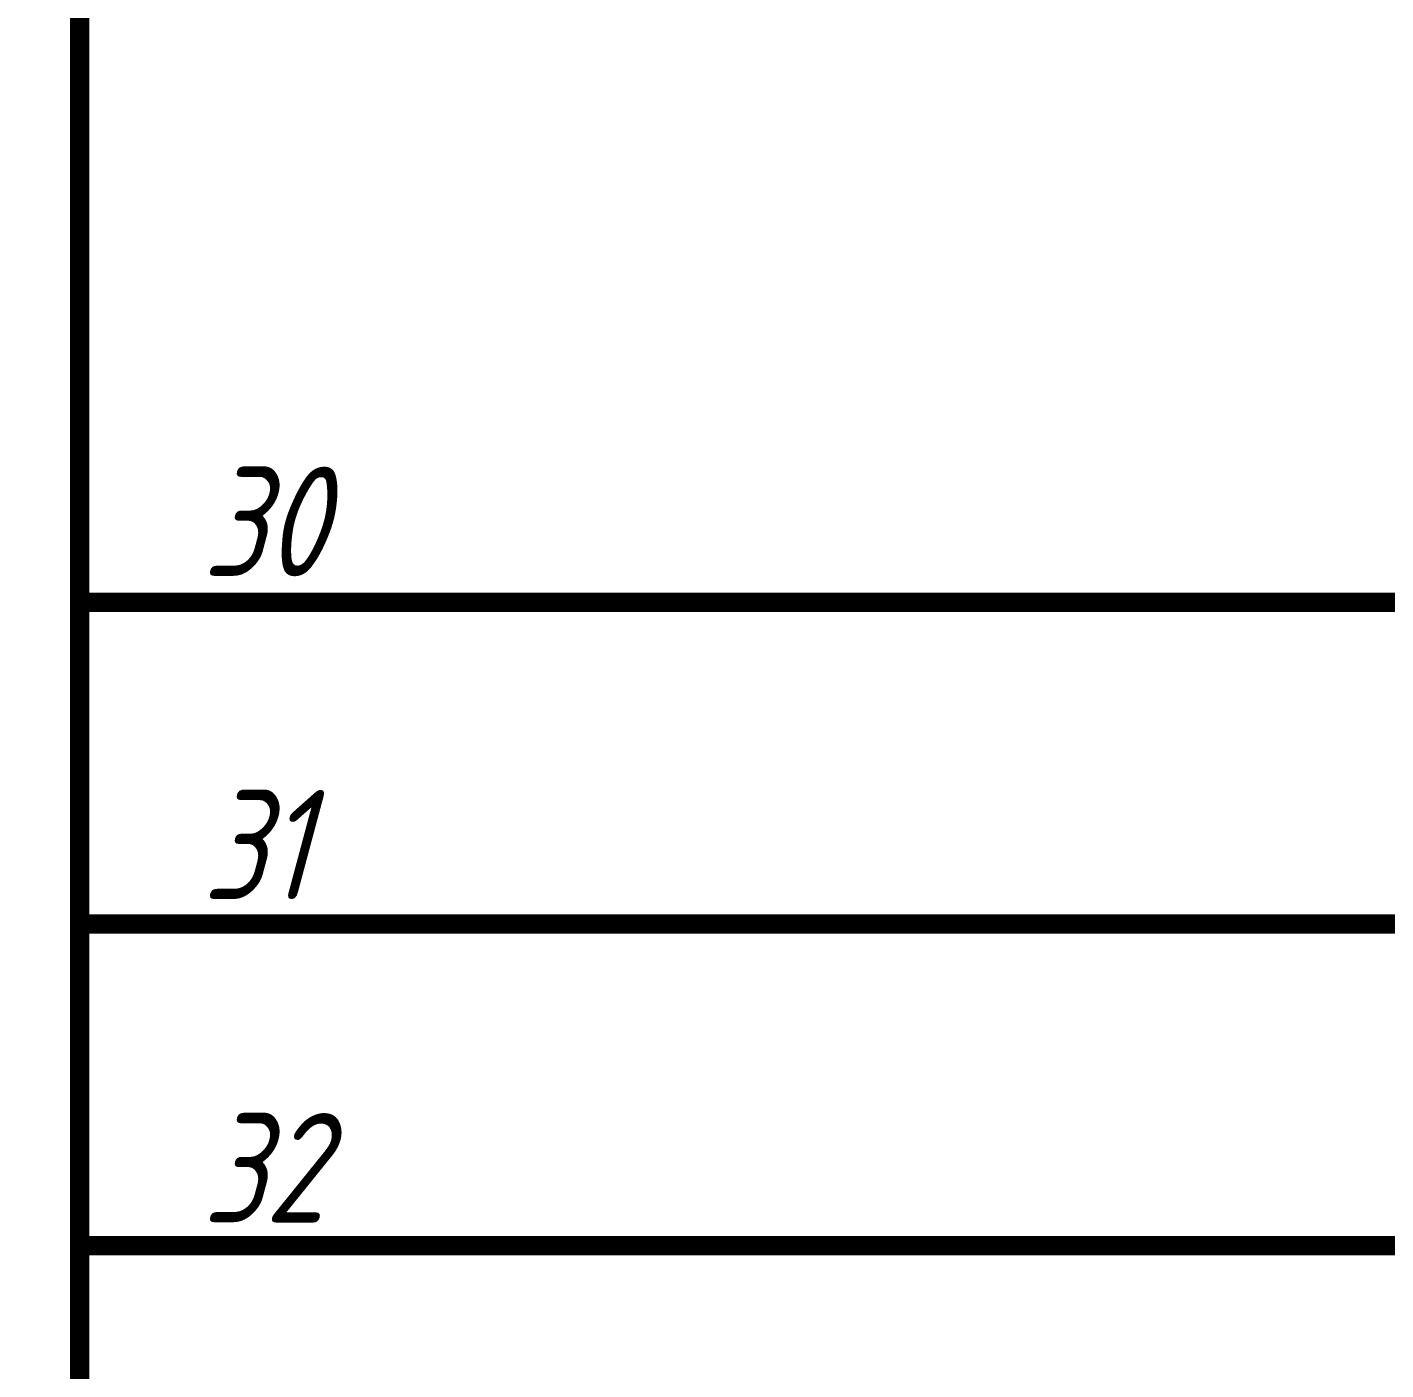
# Model space of a CAD drawing. Header units: millimetres. Extents: x 0 to 841, y 0 to 594.
# Drawn here: x 491.7 to 512.8, y 327.06 to 347.9 of the extents above; entities that cross this region are included whole.
import ezdxf

# ---------------------------------------------------------------- set-up
doc = ezdxf.new("R2010")
doc.units = ezdxf.units.MM
doc.layers.add('Sheet', color=255, linetype='Continuous')
doc.styles.get("Standard").update_dxf_attribs({"font": '', "oblique": 15})
doc.styles.get('Standard').set_extended_font_data('GOST type A')

msp = doc.modelspace()

# ---------------------------------------------------------------- linework, layer by layer
at = {"layer": 'Sheet', "color": 18, "true_color": 0x000000, "const_width": 0.3}
msp.add_lwpolyline([(455.019, 361.484), (492.517, 361.484), (492.517, 266.494), (455.019, 266.494), (455.019, 361.484)], close=True, dxfattribs=at)
for points in [[(492.517, 338.974), (497.513, 338.974)], [(497.513, 338.974), (527.507, 338.974)], [(492.517, 333.979), (497.513, 333.979)], [(497.513, 333.979), (532.502, 333.979)], [(497.513, 328.985), (497.513, 328.985), (580.013, 328.985), (580.013, 55.503), (392.5, 55.503), (392.5, 55.503)], [(492.517, 328.985), (497.513, 328.985)]]:
    msp.add_lwpolyline(points, dxfattribs=at)

# ---------------------------------------------------------------- texts
at = {"layer": 'Sheet', "color": 18, "true_color": 0x000000, "oblique": 15}
for s, p in [('30', (494.421, 339.377)), ('31', (494.421, 334.36)), ('32', (494.421, 329.343))]:
    msp.add_text(s, height=1.7, dxfattribs=at).set_placement(p)

doc.saveas('drawing.dxf')
